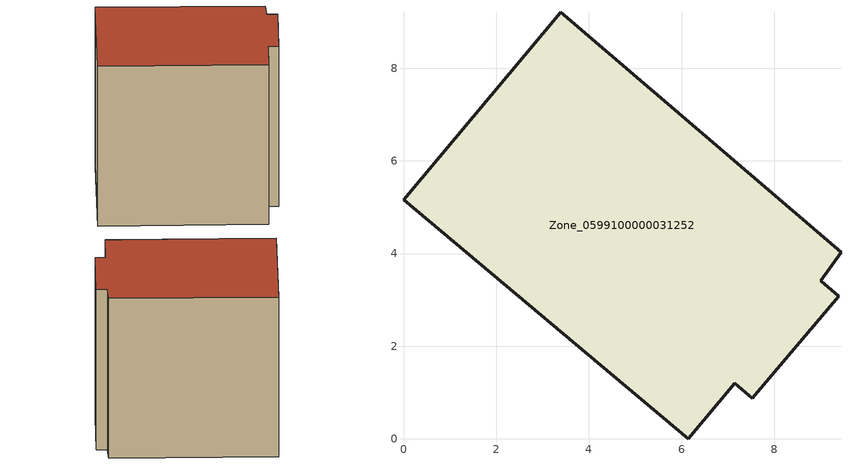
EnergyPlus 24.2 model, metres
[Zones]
Zone_0599100000031252
 floor ground (C_G): 0,5.16 3.39,9.21 9.44,4.03 9,3.41 9.39,3.08 7.53,0.88 7.15,1.2 6.14,0 z0
 wall outside (C_F): 3.39,9.21 0,5.16 6.14,0 7.15,1.2 7.53,0.88 9.39,3.08 9,3.41 9.44,4.03 3.39,9.21 z0:8.82
 roof outside (C_R): 9.39,3.08 9,3.41 9.44,4.03 3.39,9.21 0,5.16 6.14,0 7.15,1.2 7.53,0.88 z8.82
[BUILDING]
Pand.0599100000031252: North Axis=0; Terrain=City; Loads Convergence Tolerance Value=0.04; Temperature Convergence Tolerance Value=0.4; Solar Distribution=FullExterior; Maximum Number of Warmup Days=25; Minimum Number of Warmup Days=1
[Site:Location]
Rotterdam.The.Hague.AP_ZH_NLD Design_Conditions: Latitude=51.96; Longitude=4.45; Time Zone=1; Elevation=-4.5
[SITE:GROUNDTEMPERATURE:BUILDINGSURFACE]
18, 18, 18, 18, 18, 18, 18, 18, 18, 18, 18, 18
[MATERIAL] Thermal Absorptance=0.9; Solar Absorptance=0.7; Visible Absorptance=0.7
Name | Roughness | Thickness | Conductivity | Density | Specific Heat
G.TC.1946 | MediumSmooth | 0.15 | 1 | 540 | 1210
F.TC.1946 | Rough | 0.3 | 0.857143 | 1920 | 840
R.TC.1946 | MediumRough | 0.2 | 0.909091 | 1500 | 1000
[CONSTRUCTION]
C_G: G.TC.1946
C_F: F.TC.1946
C_R: R.TC.1946
[ZONE]
Zone_0599100000031252: Type=1; Multiplier=1; Ceiling Height=Autocalculate; Volume=Autocalculate; Floor Area=autocalculate; Part of Total Floor Area=Yes
[ZONEINFILTRATION:DESIGNFLOWRATE]
Infil_Zone_0599100000031252: Zone or ZoneList or Space or SpaceList=Zone_0599100000031252; Schedule=AlwaysOn; Design Flow Rate Calculation Method=Flow/Area; Flow Rate per Floor Area=0.003; Constant Term Coefficient=1; Temperature Term Coefficient=0; Velocity Term Coefficient=0; Velocity Squared Term Coefficient=0
[HVACTEMPLATE:ZONE:IDEALLOADSAIRSYSTEM]
Zone_0599100000031252: Maximum Heating Supply Air Temperature=50; Minimum Cooling Supply Air Temperature=13; Maximum Heating Supply Air Humidity Ratio=0.0156; Minimum Cooling Supply Air Humidity Ratio=0.0077; Heating Limit=NoLimit; Cooling Limit=NoLimit; Dehumidification Control Type=ConstantSensibleHeatRatio; Cooling Sensible Heat Ratio=0.7; Dehumidification Setpoint=60; Humidification Control Type=None; Humidification Setpoint=30; Outdoor Air Method=None; Outdoor Air Flow Rate per Person=0.00944; Outdoor Air Flow Rate per Zone Floor Area=0; Outdoor Air Flow Rate per Zone=0; Demand Controlled Ventilation Type=None; Outdoor Air Economizer Type=NoEconomizer; Heat Recovery Type=None; Sensible Heat Recovery Effectiveness=0.7; Latent Heat Recovery Effectiveness=0.65
[ZONECONTROL:THERMOSTAT]
ThermostatControl_Zone_0599100000031252: Zone or ZoneList=Zone_0599100000031252; Control Type Schedule=DualSetpointControlType; Control 1=Thermostat_Zone_0599100000031252; Temperature Difference Between Cutout And Setpoint=0
[THERMOSTATSETPOINT:DUALSETPOINT]
Thermostat_Zone_0599100000031252: Heating Setpoint Temperature Schedule=HeatingSetpoint_Zone_0599100000031252; Cooling Setpoint Temperature Schedule=CoolingSetpoint_Zone_0599100000031252
[SCHEDULE:COMPACT]
HeatingSetpoint_Zone_0599100000031252: Through: 12/31, For: AllDays, Until: 24:00, 21
CoolingSetpoint_Zone_0599100000031252: Through: 12/31, For: AllDays, Until: 24:00, 24
DualSetpointControlType: Through: 12/31, For: AllDays, Until: 24:00, 4
AlwaysOn: Through: 12/31, For: AllDays, Until: 24:00, 1
